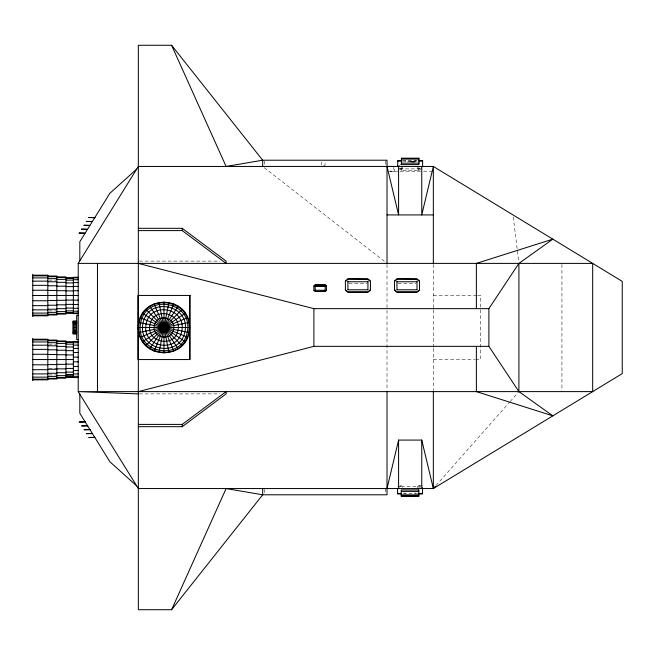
<?xml version="1.0" encoding="UTF-8"?>
<svg xmlns="http://www.w3.org/2000/svg" width="655" height="655" viewBox="0 0 655 655"><rect width="100%" height="100%" fill="white"/><g stroke="black" fill="none" stroke-linecap="round" stroke-linejoin="round"><path stroke-width="0.49" stroke-dasharray="3.27 2.46" d="M413.092 162.121L412.683 161.589L412.273 162.121M399.575 165.764L400.5 164.192M436.033 485.494L509.475 402.301M510.147 401.531L518.907 391.608M418.946 169.268L420.174 168.073M422.008 167.721L418.946 170.726L401.417 170.726L398.355 167.721M399.427 487.074L401.269 485.273L401.269 487.304M389.897 171.201L393.712 171.184L393.704 167.377M402.391 160.557L418.946 160.557M402.391 161.105L417.972 161.105M410.177 161.408L415.188 161.408M411.07 161.711L414.304 161.711M411.07 162.014L414.304 162.014M399.714 168.9L422.622 168.9M420.641 171.209L389.774 171.209L394.359 171.209L394.31 167.402M423.605 171.209L432.365 171.209M139.359 261.116L219.99 261.116M48.838 280.111L55.904 280.111M348.902 283.738L366.939 283.738M397.97 283.738L415.999 283.738M433.34 295.446L476.652 295.446M477.659 295.446L480.68 295.446L480.68 308.677M48.838 310.879L55.904 310.879M48.838 344.153L55.904 344.153M433.34 359.554L474.638 359.554M475.645 359.554L480.68 359.554L480.68 348.362M48.838 368.429L55.904 368.429M48.838 374.93L55.904 374.93M139.359 393.884L219.99 393.884M422.475 485.642L417.546 485.642L417.546 487.418M397.593 486.174L402.522 486.174L402.522 487.418M401.269 486.714L418.799 486.714M417.546 487.042L420.502 487.042M403.218 493.444L417.825 493.444M264.276 167.705L385.41 262.139M400.189 168.073L401.417 169.268M420.633 487.074L418.799 485.273L418.799 487.304M418.193 167.893L418.946 170.726L418.946 167.336M513.25 216.944L518.785 262.377M561.925 264.407L561.925 390.593M480.68 309.692L480.68 347.346M433.34 264.391L433.34 308.677M433.34 309.692L433.34 347.346M433.34 348.362L433.34 390.609M417.694 167.123L417.694 168.9M415.188 160.557L415.188 161.851L405.175 161.851L405.175 160.557M415.041 492.691L415.041 493.985M414.304 162.121L414.304 161.605L411.07 161.589L411.07 162.121M413.935 161.589L413.935 162.129M411.43 161.589L411.43 162.129M405.019 492.691L405.019 493.985M402.669 167.123L402.669 168.9M401.417 167.336L401.417 170.726M387.015 264.407L387.015 390.593M385.287 161.105L385.287 166.452M385.287 488.548L385.287 493.895M325.052 163.496L325.052 165.33L321.327 165.33L321.327 161.064M264.685 161.105L264.685 166.452M264.26 489.441L264.26 493.895"/><path stroke-width="0.98" d="M138.279 327.492C138.5 293.882 189.426 293.882 189.647 327.492C189.426 361.101 138.5 361.101 138.279 327.492L189.647 327.492M158.952 352.685L168.974 302.299M387.015 488.548L398.592 440.078L421.755 440.078L433.34 488.548L138.336 488.548L78.215 391.608L78.215 263.392L138.336 166.452L433.34 166.452L622.25 281.388L622.25 373.612L433.34 488.548L433.34 391.608M154.13 351.227L173.796 303.756M262.68 166.452L262.68 160.213L171.594 45.285L138.336 45.285L138.336 609.715L171.594 609.715L226.114 488.548L262.68 494.787L387.015 494.787L387.015 391.608M79.812 260.813L79.812 241.76L85.068 233.286L79.009 233.049L85.215 233.049L87.467 229.414L81.408 229.168L87.623 229.168L89.882 225.525L83.824 225.279L90.03 225.279L92.281 221.66L86.223 221.415L92.429 221.415L109.868 193.291L136.723 169.055M476.382 346.348L476.382 391.608L552.836 415.843L518.907 391.608L488.884 346.348L488.884 308.652L518.907 263.392L552.836 239.157L476.382 263.392L476.382 308.652M149.692 348.853L178.234 306.131M171.594 609.715L262.68 494.787L262.68 488.548M433.34 488.548L435.362 486.256M145.795 345.652L182.131 309.324M313.892 286.022L315.145 284.819L325.167 284.819L326.419 285.907L326.419 290.37L325.167 291.459L315.145 291.459L313.892 290.263M315.145 291.459L325.167 291.352L326.419 290.263M347.903 278.948L345.398 281.118L345.398 290.018L347.903 292.187L367.938 292.187L370.443 290.018L370.443 281.118L367.938 278.948L347.903 278.948L367.938 279.177L370.443 281.347M345.398 281.347L347.273 279.718M345.398 289.788L347.903 291.958L367.938 291.958L370.443 289.788M396.963 278.94L394.457 281.11L394.457 290.018L396.963 292.187L416.998 292.187L419.503 290.018L419.503 281.11L416.998 278.94L396.963 278.94L416.998 279.177L419.503 281.347M394.457 281.347L396.34 279.718M394.457 289.788L396.963 291.958L416.998 291.958L419.503 289.788M138.336 424.407L182.229 424.407L226.114 391.608L226.114 393.884L182.229 426.683L138.336 426.683M142.602 341.763L185.324 313.221M140.227 337.325L187.698 317.659M138.336 391.608L313.892 346.348L488.884 346.348M138.77 332.503L189.156 322.481M73.368 374.824L65.991 374.93L73.368 374.93M394.343 166.427L387.015 166.452L398.592 214.922L398.592 166.452M401.417 159.083L418.946 159.083M401.417 160.557L397.741 160.557L397.741 166.591M418.946 160.557L422.622 160.557L422.622 166.591M397.741 161.105L401.417 161.105M418.946 161.105L422.622 161.105M401.417 163.16L418.946 163.16M387.015 214.922L433.34 214.922M94.991 217.525L88.63 217.525L94.844 217.771M138.336 228.317L182.229 228.317L226.114 261.116L226.114 263.392L182.229 230.593L138.336 230.593M78.215 263.392L592.669 263.392L592.669 391.608L78.215 391.608L138.336 393.884M32.75 275.19L47.831 275.19L47.831 315.808L32.75 315.808M32.75 275.878L47.831 275.878M47.831 276.033L56.813 276.033L56.813 314.957L47.831 314.957M47.831 276.697L56.813 276.697M56.813 276.885L65.991 276.885L65.991 314.113L56.813 314.113M78.215 277.27L73.368 277.27L73.368 313.622L78.215 313.622M56.813 277.515L65.991 277.515M65.991 277.728L73.368 277.728M32.75 277.908L47.831 277.908M73.368 277.892L78.215 277.892M65.991 278.334L73.368 278.334M47.831 278.645L56.813 278.645M56.813 279.374L65.991 279.374M73.368 279.701L78.215 279.701M65.991 280.111L73.368 280.111M32.75 281.134L47.831 281.134M47.831 281.74L56.813 281.74M347.903 281.756L367.938 281.756M396.963 281.756L416.998 281.756M56.813 282.338L65.991 282.338M73.368 282.592L78.215 282.592M65.991 282.935L73.368 282.935M326.419 286.022L325.167 284.933L315.145 284.819M32.75 285.343L47.831 285.343M47.831 285.768L56.813 285.768M56.813 286.194L65.991 286.194M315.145 286.219L325.167 286.219M73.368 286.358L78.215 286.358M65.991 286.612L73.368 286.612M347.903 289.788L367.938 289.788M396.963 289.788L416.998 289.788M32.75 290.239L47.831 290.239M315.145 290.263L325.167 290.263M47.831 290.46L56.813 290.46M56.813 290.681L65.991 290.681M73.368 290.738L78.215 290.738M65.991 290.902L73.368 290.902M78.215 295.446L32.75 295.495M65.991 300.096L73.368 300.096M73.368 300.146L78.215 300.146M56.813 300.317L65.991 300.317M47.831 300.53L56.813 300.53M32.75 300.751L47.831 300.751M65.991 304.378L73.368 304.378M73.368 304.534L78.215 304.534M56.813 304.804L65.991 304.804M47.831 305.23L56.813 305.23M32.75 305.648L47.831 305.648M65.991 308.063L73.368 308.063M73.368 308.3L78.215 308.3M56.813 308.661L65.991 308.661M138.336 263.392L313.892 308.652L488.884 308.652M47.831 309.258L56.813 309.258M32.75 309.856L47.831 309.856M65.991 310.879L73.368 310.879M73.368 311.182L78.215 311.182M56.813 311.616L65.991 311.616M47.831 312.353L56.813 312.353M65.991 312.656L73.368 312.656M32.75 313.082L47.831 313.082M73.368 313L78.215 313M65.991 313.262L73.368 313.262M56.813 313.475L65.991 313.475M47.831 314.294L56.813 314.294M32.75 315.112L47.831 315.112M78.215 315.35L76.701 315.35L76.701 339.626L78.215 339.626M76.701 321.114L73.073 321.114L73.073 333.886L76.701 333.886M73.073 321.335L76.701 321.335M73.073 321.973L76.701 321.973M76.701 322.653L73.368 322.653L73.368 332.347L76.701 332.347M73.368 322.817L76.701 322.817M73.073 322.989L76.701 322.989M73.368 323.3L76.701 323.3M73.368 324.069L76.701 324.069M73.368 325.077L76.701 325.077M73.368 326.247L76.701 326.247M73.368 327.5L76.701 327.5M73.368 328.753L76.701 328.753M73.368 329.923L76.701 329.923M73.368 330.931L76.701 330.931M73.368 331.7L76.701 331.7M73.073 332.011L76.701 332.011M73.368 332.183L76.701 332.183M73.073 333.027L76.701 333.027M73.073 333.665L76.701 333.665M32.75 339.233L47.831 339.233L47.831 379.851L32.75 379.851M32.75 339.929L47.831 339.929M47.831 340.084L56.813 340.084L56.813 378.999L47.831 378.999M47.831 340.747L56.813 340.747M56.813 340.927L65.991 340.927L65.991 378.156L56.813 378.156M56.813 341.566L65.991 341.566M78.215 341.525L73.368 341.55L73.368 377.583L78.215 377.567M65.991 341.779L73.368 341.779M32.75 341.959L47.831 341.959M65.991 342.385L73.368 342.385M47.831 342.688L56.813 342.688M73.368 342.729L78.215 342.729M56.813 343.425L65.991 343.425M65.991 344.153L73.368 344.153M73.368 345.087L78.215 345.087M32.75 345.185L47.831 345.185M47.831 345.783L56.813 345.783M56.813 346.38L65.991 346.38M65.991 346.978L73.368 346.978M73.368 348.419L78.215 348.419M32.75 349.385L47.831 349.385M47.831 349.811L56.813 349.811M56.813 350.237L65.991 350.237M65.991 350.662L73.368 350.662M73.368 352.521L78.215 352.521M32.75 354.29L47.831 354.29M47.831 354.502L56.813 354.502M56.813 354.723L65.991 354.723M65.991 354.944L73.368 354.944M73.368 357.098L78.215 357.098M32.75 359.546L73.368 359.546M73.368 361.838L78.215 361.838M65.991 364.139L73.368 364.139M56.813 364.36L65.991 364.36M47.831 364.581L56.813 364.581M32.75 364.802L47.831 364.802M73.368 366.432L78.215 366.432M65.991 368.429L73.368 368.429M56.813 368.847L65.991 368.847M47.831 369.273L56.813 369.273M32.75 369.698L47.831 369.698M73.368 370.55L78.215 370.55M65.991 372.106L73.368 372.106M56.813 372.703L65.991 372.703M47.831 373.301L56.813 373.301M32.75 373.907L47.831 373.907M73.368 373.923L78.215 373.923M56.813 375.659L65.991 375.659M47.831 376.396L56.813 376.396M73.368 376.314L78.215 376.314M65.991 376.707L73.368 376.707M32.75 377.133L47.831 377.133M65.991 377.313L73.368 377.313M56.813 377.526L65.991 377.526M47.831 378.344L56.813 378.344M32.75 379.155L47.831 379.155M85.101 421.779L79.198 422.017L85.256 422.017M87.508 425.652L81.605 425.906L87.664 425.906M89.891 429.508L83.987 429.745L90.038 429.745M92.298 433.397L86.403 433.651L92.461 433.651M94.705 437.27L88.785 437.507L94.844 437.507M401.269 491.381L418.799 491.381M397.593 493.444L401.269 493.444M418.799 493.444L422.475 493.444M401.269 493.985L397.593 493.985L397.593 488.548M418.799 493.985L422.475 493.985L422.475 487.95M401.269 494.877L418.799 494.877M401.269 495.467L418.799 495.467M401.269 496.007L418.799 496.007M138.77 322.481L189.156 332.503M140.227 317.659L187.698 337.325M142.602 313.221L185.324 341.763M136.731 485.953L109.893 461.767L79.82 413.24L79.82 394.195M145.795 309.324L182.131 345.652M149.692 306.131L178.234 348.853M171.594 45.285L226.114 166.452L262.68 160.213L387.015 160.213L387.015 263.392M154.13 303.756L173.796 351.227M158.952 302.299L168.974 352.685M518.907 263.392L518.907 391.608M433.34 263.392L433.34 166.452L421.755 214.922L421.755 166.452M422.336 488.09L422.336 488.818M421.755 440.078L421.755 488.548M416.998 281.11L416.998 289.469M398.592 440.078L398.592 488.548M397.872 165.723L397.872 166.452M396.963 281.11L396.963 289.469M367.938 281.118L367.938 289.469M347.903 281.118L347.903 289.469M325.167 290.566L325.167 285.907L315.145 285.907L315.145 290.566M313.892 285.907L313.892 290.37M313.892 308.652L313.892 346.348M189.631 295.446L189.631 359.554M182.229 228.317L182.229 230.593M182.229 424.407L182.229 426.683M163.963 301.808L163.963 353.176M97.464 263.392L97.464 391.608M32.75 274.339L32.75 316.652M32.75 338.389L32.75 380.694M139.253 322.579C133.039 354.953 182.024 364.696 188.673 332.404C194.887 300.031 145.901 290.288 139.253 322.579M140.686 322.858C134.209 353.045 181.672 362.485 187.24 332.118C193.716 301.939 146.253 292.498 140.686 322.858M143.011 323.324C137.182 350.49 179.904 358.989 184.915 331.659C190.744 304.493 148.022 295.994 143.011 323.324M146.147 323.947C141.193 347.052 177.521 354.273 181.779 331.037C186.732 307.932 150.404 300.71 146.147 323.947M149.962 324.708C145.623 342.573 175.139 348.444 177.964 330.276C182.303 312.41 152.787 306.54 149.962 324.708M154.318 325.576C151.33 337.874 171.659 341.918 173.608 329.408C176.596 317.102 156.267 313.057 154.318 325.576M159.05 326.517C157.519 332.789 167.885 334.844 168.875 328.466C170.406 322.194 160.041 320.131 159.05 326.517M418.946 158.182L401.417 158.182L401.417 164.601L418.946 164.601L418.946 158.182M190.073 295.446L137.894 295.446L137.894 359.554L190.073 359.554L190.073 295.446M418.799 489.948L401.269 489.948L401.269 496.367L418.799 496.367L418.799 489.948"/></g></svg>
